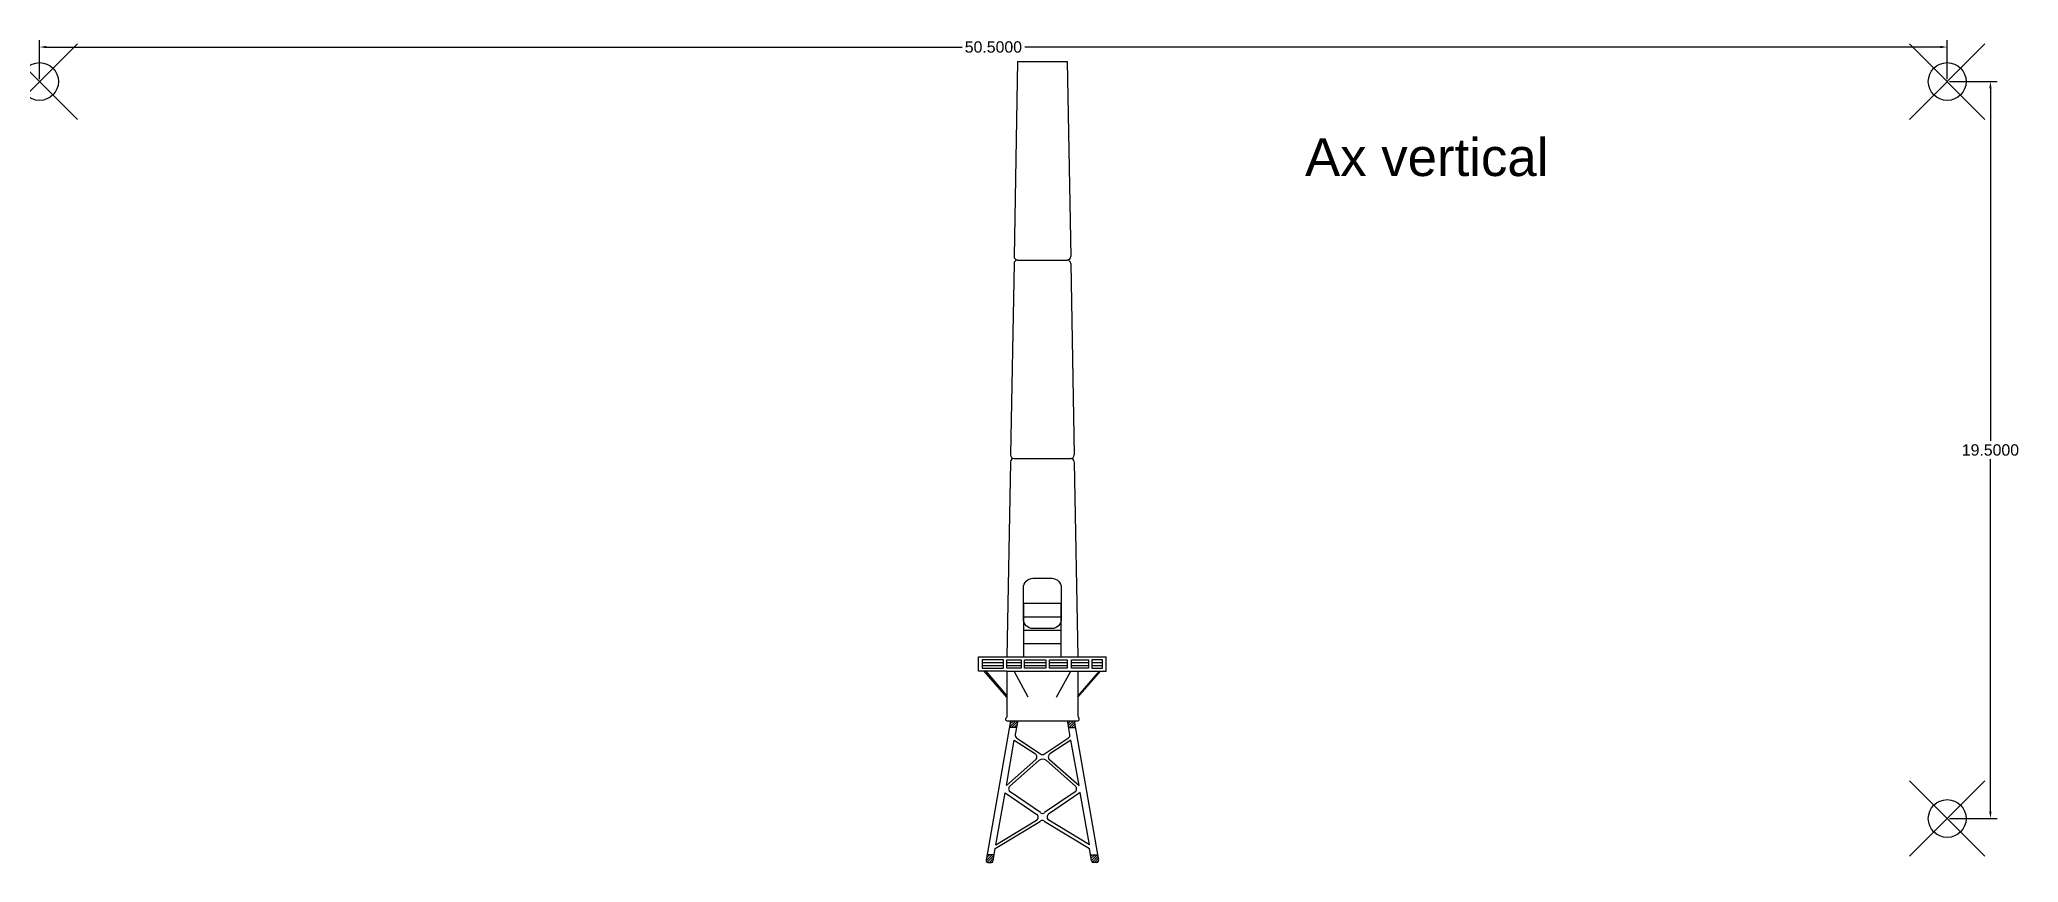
# Model space of a CAD drawing. Header units: millimetres. Extents: x 1.5 to 53.9, y 0.8 to 22.6.
import ezdxf

# ---------------------------------------------------------------- set-up
doc = ezdxf.new("R2010")
doc.units = ezdxf.units.MM
doc.header["$MEASUREMENT"] = 0
doc.header["$PDMODE"] = 35
doc.layers.add('Ax', color=254, linetype='Continuous', lineweight=30)
doc.layers.add('Suport', color=254, linetype='Continuous', lineweight=30)
doc.layers.add('Cotare', color=3, linetype='Continuous')
doc.layers.add('Puncte de grip', color=1, linetype='Continuous')
doc.styles.get("Standard").update_dxf_attribs({"font": 'arial.ttf'})
doc.dimstyles.get("Standard").update_dxf_attribs({"dimtxt": 0.18, "dimasz": 0.18, "dimexe": 0.18, "dimexo": 0.0625, "dimgap": 0.09, "dimtad": 0, "dimtih": 1, "dimtoh": 1, "dimdec": 4, "dimzin": 0, "dimdsep": 46, "dimtxsty": 'Standard', "dimcen": 0.09, "dimadec": 0, "dimazin": 0, "dimtfac": 1, "dimtdec": 4, "dimtofl": 0, "dimtmove": 0, "dimatfit": 3, "dimfxl": 1, "dimtolj": 1, "dimtzin": 0, "dimarcsym": 0})
pattern_1 = [(45, (-26.5, -17), (-0.08838835, 0.08838835), [])]

# ---------------------------------------------------------------- blocks, each defined once
blk = doc.blocks.new('*D1')
at = {"layer": 'Cotare', "color": 0, "lineweight": -2, "transparency": 16777216}
for p, q in [((1.5, 21.562), (1.5, 22.593)), ((52, 21.562), (52, 22.593)), ((1.68, 22.413), (25.921, 22.413)), ((51.82, 22.413), (27.579, 22.413))]:
    blk.add_line(p, q, dxfattribs=at)
at = {"layer": 'Cotare', "color": 0, "transparency": 16777216}
for points in [[(1.68, 22.443), (1.68, 22.383), (1.5, 22.413)], [(51.82, 22.443), (51.82, 22.383), (52, 22.413)]]:
    blk.add_solid(points, dxfattribs=at)
at = {"layer": 'Defpoints', "color": 0, "transparency": 16777216}
for p in [(52, 22.413), (1.5, 21.5), (52, 21.5)]:
    blk.add_point(p, dxfattribs=at)
at = {"layer": 'Cotare', "color": 0, "transparency": 16777216, "insert": (26.75, 22.413), "char_height": 0.3, "attachment_point": 5}
blk.add_mtext('\\A1;50.5000', dxfattribs=at)
blk = doc.blocks.new('*D2')
at = {"layer": 'Cotare', "color": 0, "lineweight": -2, "transparency": 16777216}
for p, q in [((52.063, 21.5), (53.324, 21.5)), ((53.144, 21.32), (53.144, 11.993)), ((53.144, 2.18), (53.144, 11.507)), ((52.063, 2), (53.324, 2))]:
    blk.add_line(p, q, dxfattribs=at)
at = {"layer": 'Cotare', "color": 0, "transparency": 16777216}
for points in [[(53.114, 21.32), (53.174, 21.32), (53.144, 21.5)], [(53.114, 2.18), (53.174, 2.18), (53.144, 2)]]:
    blk.add_solid(points, dxfattribs=at)
at = {"layer": 'Defpoints', "color": 0, "transparency": 16777216}
for p in [(52, 21.5), (52, 2), (53.144, 2)]:
    blk.add_point(p, dxfattribs=at)
at = {"layer": 'Cotare', "color": 0, "transparency": 16777216, "insert": (53.144, 11.75), "char_height": 0.3, "attachment_point": 5}
blk.add_mtext('\\A1;19.5000', dxfattribs=at)
blk = doc.blocks.new('SupBl')
at = {"layer": 'Suport'}
h = blk.add_hatch(dxfattribs=at)
h.set_pattern_fill('ANSI31', color=256)
h.set_pattern_definition(pattern_1)
h.paths.add_polyline_path([(-1.74, -4.5), (-2.25, -4.5), (-2.33, -4.98), (-1.82, -4.98)])
h.paths.add_polyline_path([(2.25, -4.5), (1.78, -4.5), (1.87, -4.98), (2.33, -4.98)])
h = blk.add_hatch(dxfattribs=at)
h.set_pattern_fill('ANSI31', color=256)
h.set_pattern_definition(pattern_1)
h.paths.add_polyline_path([(-3.4, -13.96), (-3.9, -13.96), (-3.97, -14.35, 0.465916), (-3.85, -14.5), (-3.6, -14.5, 0.36397), (-3.48, -14.4)])
h.paths.add_polyline_path([(3.9, -13.96), (3.4, -13.96), (3.48, -14.4, 0.36397), (3.6, -14.5), (3.85, -14.5, 0.465916), (3.97, -14.35)])
for p, q in [((-4.5, -1), (-4.5, 0)), ((-4.5, 0), (4.5, 0)), ((4.5, -1), (4.5, 0)), ((-2.5, -1), (-4.5, -1)), ((-4.25, -0.4), (-2.75, -0.4)), ((-4.25, -0.6), (-2.75, -0.6)), ((-2.5, -2.85), (-4.1, -1)), ((-4, -1), (-2.5, -2.75)), ((-2.5, -0.4), (-1.5, -0.4)), ((-2.5, -0.6), (-1.5, -0.6)), ((-2.5, -1), (2.5, -1)), ((-2.5, -1), (-2.5, -4.25)), ((-1, -2.85), (-2, -1)), ((-1.25, -0.4), (0.25, -0.4)), ((-1.25, -0.6), (0.25, -0.6)), ((0.5, -0.4), (1.75, -0.4)), ((0.5, -0.6), (1.75, -0.6)), ((1, -2.85), (2, -1)), ((2.05, -0.4), (3.25, -0.4)), ((2.05, -0.6), (3.25, -0.6)), ((2.5, -1), (4.5, -1)), ((4, -1), (2.5, -2.75)), ((2.5, -1), (2.5, -4.15)), ((2.5, -2.85), (4.1, -1)), ((3.5, -0.4), (4.25, -0.4)), ((3.5, -0.6), (4.25, -0.6)), ((-2.25, -4.5), (-3.97, -14.35)), ((-2.58, -4.33), (-2.5, -4.25)), ((-2.51, -4.5), (2.51, -4.5)), ((-1.82, -4.98), (-2.33, -4.98)), ((1.87, -4.98), (2.33, -4.98)), ((2.25, -4.5), (3.97, -14.35)), ((2.57, -4.32), (2.58, -4.33)), ((-2.54, -9.08), (-1.98, -5.88)), ((-1.98, -5.88), (-0.49, -6.85)), ((2.02, -5.88), (0.53, -6.85)), ((2.59, -9.08), (2.02, -5.88)), ((-2.54, -9.08), (-0.46, -7.25)), ((-2.29, -9.13), (-0.24, -7.32)), ((0.29, -7.32), (2.34, -9.13)), ((0.5, -7.25), (2.59, -9.08)), ((-3.28, -13.27), (-2.63, -9.58)), ((-2.63, -9.58), (-0.4, -11.11)), ((-0.12, -10.99), (-2.27, -9.52)), ((2.31, -9.52), (0.16, -10.99)), ((2.68, -9.57), (0.44, -11.1)), ((3.33, -13.27), (2.68, -9.57)), ((-3.33, -13.52), (-0.13, -11.58)), ((-3.28, -13.27), (-0.41, -11.53)), ((0.13, -11.58), (3.33, -13.52)), ((3.33, -13.27), (0.45, -11.52)), ((-3.4, -13.96), (-3.9, -13.96)), ((-3.48, -14.4), (-3.33, -13.52)), ((3.48, -14.4), (3.33, -13.52)), ((3.4, -13.96), (3.9, -13.96)), ((-3.85, -14.5), (-3.6, -14.5)), ((3.85, -14.5), (3.6, -14.5))]:
    blk.add_line(p, q, dxfattribs=at)
for points in [[(-2.75, -0.2), (-4.25, -0.2), (-4.25, -0.8), (-2.75, -0.8)], [(-2.5, -0.2), (-1.5, -0.2), (-1.5, -0.8), (-2.5, -0.8)], [(-1.25, -0.2), (0.25, -0.2), (0.25, -0.8), (-1.25, -0.8)], [(0.5, -0.2), (1.75, -0.2), (1.75, -0.8), (0.5, -0.8)], [(2.05, -0.2), (3.25, -0.2), (3.25, -0.8), (2.05, -0.8)], [(3.5, -0.8), (4.25, -0.8), (4.25, -0.2), (3.5, -0.2)]]:
    blk.add_lwpolyline(points, close=True, dxfattribs=at)
blk.add_lwpolyline([(-1.73, -4.48), (-1.91, -5.48, 0.297871), (-1.8, -5.73), (-0.12, -6.85, 0.302768), (0.16, -6.85), (1.84, -5.72, 0.297506), (1.95, -5.47), (1.78, -4.49)], format="xyb", dxfattribs=at)
for centre, radius, start, end in [((2.75, -4.15), 0.25, 180, 225), ((-2.51, -4.4), 0.1, 135, 270), ((2.51, -4.4), 0.1, 270, 45), ((-0.63, -7.06), 0.25, 311.3559, 56.9647), ((0.67, -7.06), 0.25, 123.0353, 228.6441), ((0.02, -7.62), 0.4, 48.6441, 131.3559), ((-2.13, -9.32), 0.25, 131.3559, 235.6043), ((2.17, -9.32), 0.25, 304.3957, 48.6441), ((-0.54, -11.31), 0.25, 301.2086, 55.6043), ((0.02, -10.79), 0.25, 235.6043, 304.3957), ((0.58, -11.31), 0.25, 124.3957, 238.7914), ((0, -11.79), 0.25, 58.7914, 121.2086), ((-3.85, -14.38), 0.125, 170.0738, 270), ((-3.6, -14.38), 0.125, 270, 350), ((3.6, -14.38), 0.125, 190, 270), ((3.85, -14.38), 0.125, 270, 9.9262)]:
    blk.add_arc(centre, radius, start, end, dxfattribs=at)
blk = doc.blocks.new('TurnAx1Bl')
at = {"layer": 'Ax'}
for p, q in [((-2, 14), (2, 14)), ((-2.25, 13.75), (-2.5, 0)), ((2.25, 13.75), (2.5, 0)), ((-2.5, 0), (2.5, 0))]:
    blk.add_line(p, q, dxfattribs=at)
for centre, start, end in [((-2, 13.75), 90, 178.977), ((2, 13.75), 1.023, 90)]:
    blk.add_arc(centre, 0.25, start, end, dxfattribs=at)
blk = doc.blocks.new('TurnAx2Bl')
at = {"layer": 'Ax'}
for p, q in [((-1.75, 14), (1.75, 14)), ((-2, 13.75), (-2.25, 0.25)), ((2, 13.75), (2.25, 0.25)), ((-2, 0), (2, 0))]:
    blk.add_line(p, q, dxfattribs=at)
for centre, start, end in [((-1.75, 13.75), 90, 178.977), ((1.75, 13.75), 1.023, 90), ((-2, 0.25), 178.977, 270), ((2, 0.25), 270, 1.023)]:
    blk.add_arc(centre, 0.25, start, end, dxfattribs=at)
blk = doc.blocks.new('TurnAx3Bl')
at = {"layer": 'Ax'}
for p, q in [((-1.75, 14), (-2, 0.25)), ((-1.75, 14), (1.75, 14)), ((1.75, 14), (2, 0.25)), ((-1.75, 0), (1.75, 0))]:
    blk.add_line(p, q, dxfattribs=at)
for centre, start, end in [((-1.75, 0.25), 178.977, 270), ((1.75, 0.25), 270, 1.023)]:
    blk.add_arc(centre, 0.25, start, end, dxfattribs=at)
blk = doc.blocks.new('AxFinBl')
at = {"layer": 'Suport'}
for p, q in [((-0.5, -14.693), (0.5, -14.693)), ((-0.5, -15.043), (0.5, -15.043)), ((-0.5, -15.393), (0.5, -15.393))]:
    blk.add_line(p, q, dxfattribs=at)
blk.add_lwpolyline([(-0.25, -13.671), (0.25, -13.671, -0.414214), (0.5, -13.921), (0.5, -14.75, -0.414214), (0.25, -15), (-0.25, -15, -0.414214), (-0.5, -14.75), (-0.5, -13.921, -0.414214)], format="xyb", close=True, dxfattribs=at)
blk.add_lwpolyline([(-0.5, -15.75), (0.5, -15.75), (0.5, -14.336), (-0.5, -14.336)], close=True, dxfattribs=at)
at = {"layer": 'Suport', "xscale": 0.375, "yscale": 0.375, "zscale": 0.375}
for name, p in [('TurnAx3Bl', (0, -5.25)), ('TurnAx2Bl', (0, -10.5)), ('TurnAx1Bl', (0, -15.75)), ('SupBl', (0, -15.75))]:
    blk.add_blockref(name, p, dxfattribs=at)

msp = doc.modelspace()

# ---------------------------------------------------------------- linework, layer by layer
at = {"layer": 'Puncte de grip'}
for p in [(1.5, 21.5), (52, 21.5), (52, 2)]:
    msp.add_point(p, dxfattribs=at)

# ---------------------------------------------------------------- block references
at = {"layer": 'Ax'}
msp.add_blockref('AxFinBl', (28.04632, 22.02665), dxfattribs=at)

# ---------------------------------------------------------------- texts
at = {"layer": 'Cotare', "insert": (35, 20), "char_height": 1, "attachment_point": 1}
msp.add_mtext_dynamic_manual_height_columns('\\pt13;Ax vertical', width=6.6280647, gutter_width=1, heights=[0], dxfattribs=at)

# ---------------------------------------------------------------- dimensions: what is measured, and where the dimension line sits
at = {"layer": 'Cotare'}
dim = msp.add_linear_dim(base=(52, 22.41304), p1=(1.5, 21.5), p2=(52, 21.5), dimstyle='Standard', override={"dimtxt": 0.3}, dxfattribs=at)
dim.commit()
dim.dimension.update_dxf_attribs({"geometry": '*D1', "text_midpoint": (26.75, 22.41304), "dimtype": 160})
dim = msp.add_linear_dim(base=(53.14436, 2), p1=(52, 21.5), p2=(52, 2), angle=90, dimstyle='Standard', override={"dimtxt": 0.3}, dxfattribs=at)
dim.commit()
dim.dimension.update_dxf_attribs({"geometry": '*D2', "text_midpoint": (53.14436, 11.75)})

doc.saveas('drawing.dxf')
